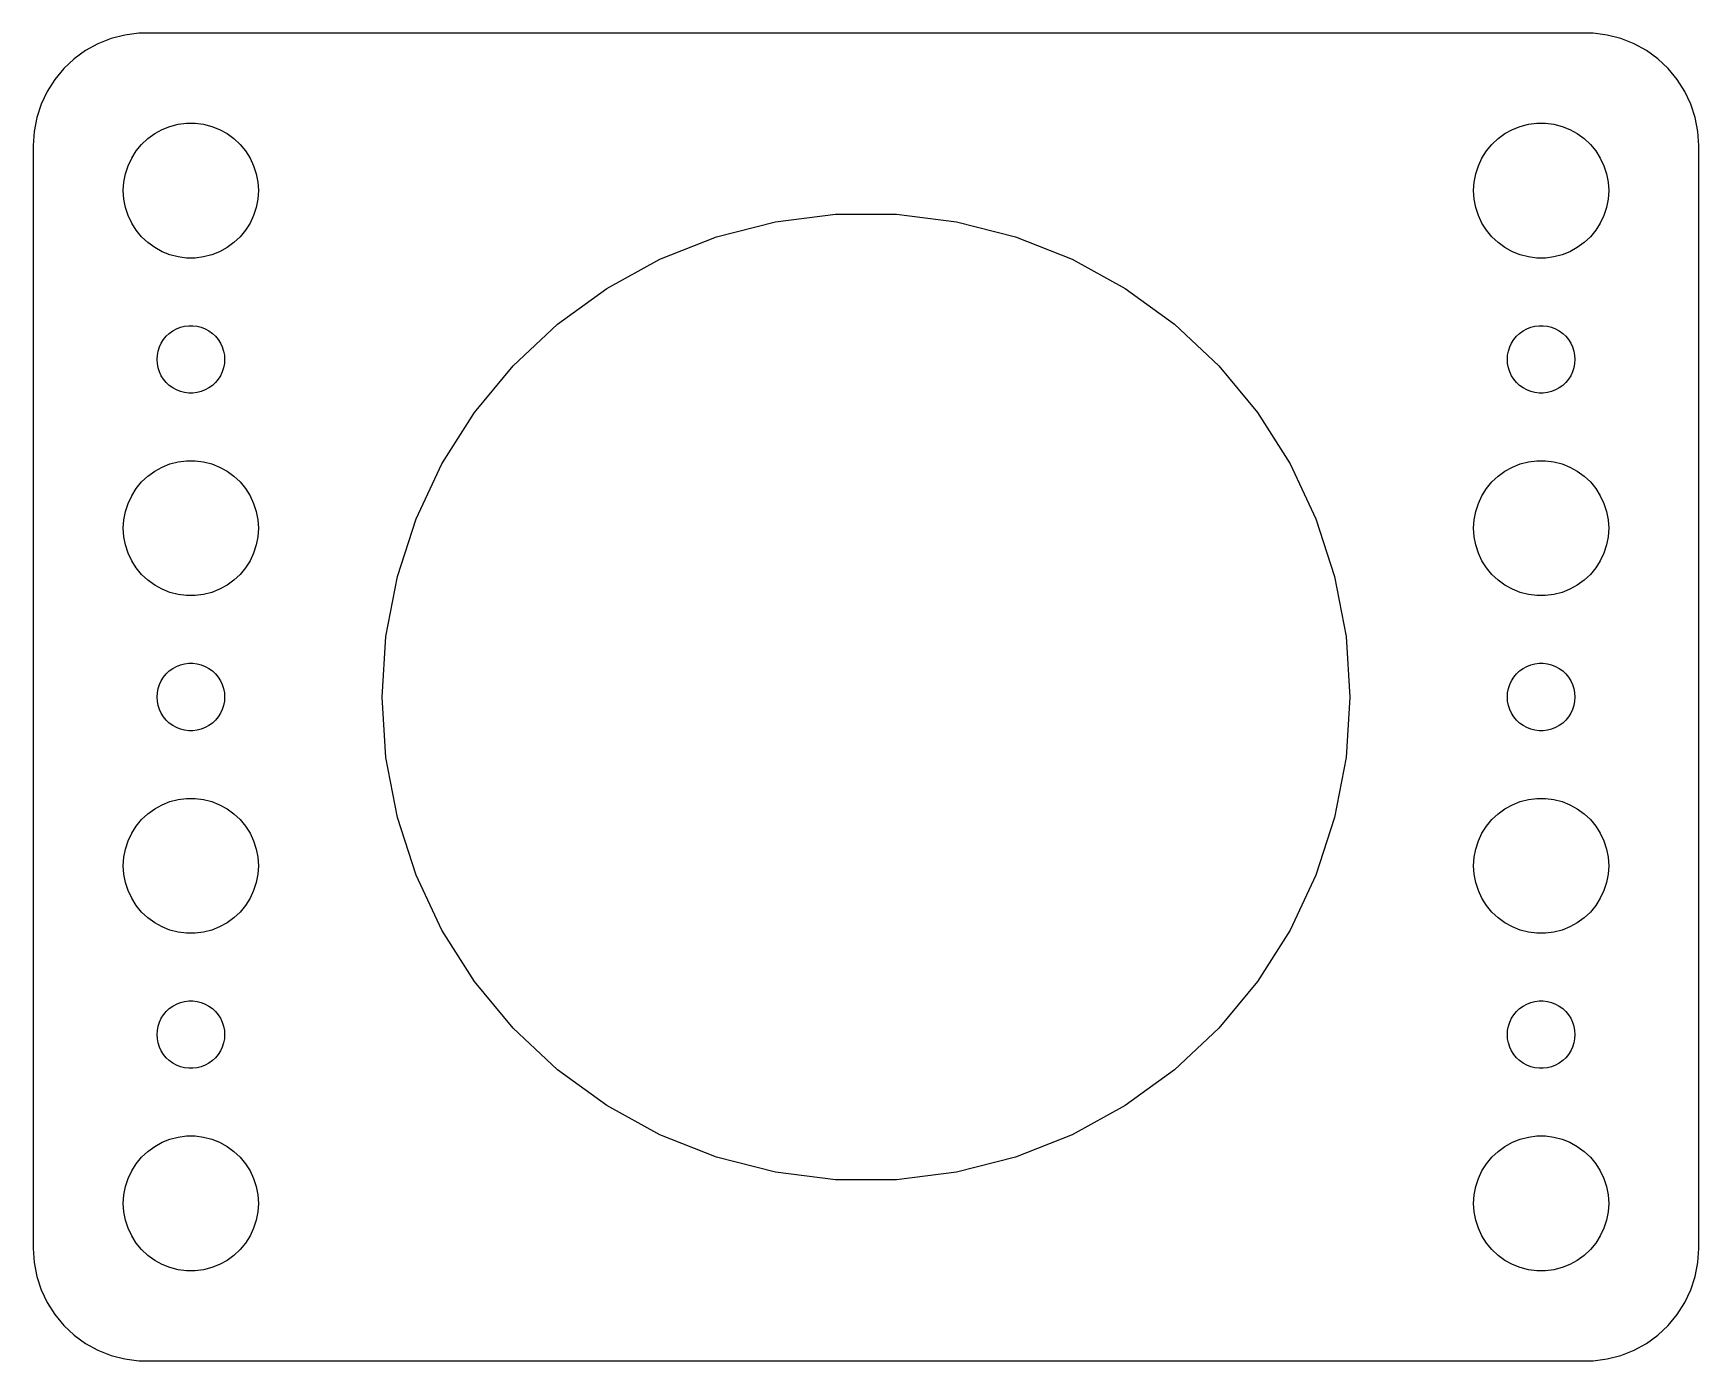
# Model space of a CAD drawing. Header units: metres. Extents: x -37 to 37, y -29.5 to 29.5.
import ezdxf

# ---------------------------------------------------------------- set-up
doc = ezdxf.new("R2010")
doc.units = ezdxf.units.M

msp = doc.modelspace()

# ---------------------------------------------------------------- linework, layer by layer
for p, q in [((-34.1289, 29.0241), (-34.6791, 28.7216)), ((-33.5451, 29.2553), (-34.1289, 29.0241)), ((-32.9369, 29.4114), (-33.5451, 29.2553)), ((-32.3139, 29.4901), (-32.9369, 29.4114)), ((32.3139, 29.4901), (-32.3139, 29.4901)), ((32.9369, 29.4114), (32.3139, 29.4901)), ((33.5451, 29.2553), (32.9369, 29.4114)), ((34.1289, 29.0241), (33.5451, 29.2553)), ((34.6791, 28.7216), (34.1289, 29.0241)), ((-35.1871, 28.3526), (-35.6448, 27.9227)), ((-34.6791, 28.7216), (-35.1871, 28.3526)), ((35.1871, 28.3526), (34.6791, 28.7216)), ((35.6448, 27.9227), (35.1871, 28.3526)), ((-36.0451, 27.4389), (-36.3815, 26.9088)), ((-35.6448, 27.9227), (-36.0451, 27.4389)), ((36.0451, 27.4389), (35.6448, 27.9227)), ((36.3815, 26.9088), (36.0451, 27.4389)), ((-36.3815, 26.9088), (-36.6489, 26.3406)), ((36.6489, 26.3406), (36.3815, 26.9088)), ((-36.6489, 26.3406), (-36.8429, 25.7434)), ((36.8429, 25.7434), (36.6489, 26.3406)), ((-36.8429, 25.7434), (-36.9606, 25.1267)), ((-31.6075, 25.033), (-31.2773, 25.2145)), ((-31.2773, 25.2145), (-30.927, 25.3532)), ((-30.927, 25.3532), (-30.5621, 25.4469)), ((-30.5621, 25.4469), (-30.1884, 25.4941)), ((-30.1884, 25.4941), (-29.8116, 25.4941)), ((-29.8116, 25.4941), (-29.4379, 25.4469)), ((-29.4379, 25.4469), (-29.0729, 25.3532)), ((-29.0729, 25.3532), (-28.7227, 25.2145)), ((-28.7227, 25.2145), (-28.3925, 25.033)), ((28.3925, 25.033), (28.7227, 25.2145)), ((28.7227, 25.2145), (29.0729, 25.3532)), ((29.0729, 25.3532), (29.4379, 25.4469)), ((29.4379, 25.4469), (29.8116, 25.4941)), ((29.8116, 25.4941), (30.1884, 25.4941)), ((30.1884, 25.4941), (30.5621, 25.4469)), ((30.5621, 25.4469), (30.927, 25.3532)), ((30.927, 25.3532), (31.2773, 25.2145)), ((31.2773, 25.2145), (31.6075, 25.033)), ((36.9606, 25.1267), (36.8429, 25.7434)), ((-36.9606, 25.1267), (-37, 24.5)), ((-37, 24.5), (-37, -24.5)), ((-32.427, 24.2634), (-32.1869, 24.5536)), ((-32.1869, 24.5536), (-31.9123, 24.8115)), ((-31.9123, 24.8115), (-31.6075, 25.033)), ((-28.3925, 25.033), (-28.0877, 24.8115)), ((-28.0877, 24.8115), (-27.8131, 24.5536)), ((-27.8131, 24.5536), (-27.5729, 24.2634)), ((27.5729, 24.2634), (27.8131, 24.5536)), ((27.8131, 24.5536), (28.0877, 24.8115)), ((28.0877, 24.8115), (28.3925, 25.033)), ((31.6075, 25.033), (31.9123, 24.8115)), ((31.9123, 24.8115), (32.1869, 24.5536)), ((32.1869, 24.5536), (32.427, 24.2634)), ((37, 24.5), (36.9606, 25.1267)), ((37, -24.5), (37, 24.5)), ((-32.7893, 23.6044), (-32.6289, 23.9453)), ((-32.6289, 23.9453), (-32.427, 24.2634)), ((-27.5729, 24.2634), (-27.3711, 23.9453)), ((-27.3711, 23.9453), (-27.2107, 23.6044)), ((27.2107, 23.6044), (27.3711, 23.9453)), ((27.3711, 23.9453), (27.5729, 24.2634)), ((32.427, 24.2634), (32.6289, 23.9453)), ((32.6289, 23.9453), (32.7893, 23.6044)), ((-32.9763, 22.876), (-32.9057, 23.2461)), ((-32.9057, 23.2461), (-32.7893, 23.6044)), ((-27.2107, 23.6044), (-27.0942, 23.2461)), ((-27.0942, 23.2461), (-27.0237, 22.876)), ((27.0237, 22.876), (27.0942, 23.2461)), ((27.0942, 23.2461), (27.2107, 23.6044)), ((32.7893, 23.6044), (32.9057, 23.2461)), ((32.9057, 23.2461), (32.9763, 22.876)), ((-33, 22.5), (-32.9763, 22.876)), ((-32.9763, 22.124), (-33, 22.5)), ((-27.0237, 22.876), (-27, 22.5)), ((-27, 22.5), (-27.0237, 22.124)), ((27, 22.5), (27.0237, 22.876)), ((27.0237, 22.124), (27, 22.5)), ((32.9763, 22.876), (33, 22.5)), ((33, 22.5), (32.9763, 22.124)), ((-32.9057, 21.7539), (-32.9763, 22.124)), ((-32.7893, 21.3956), (-32.9057, 21.7539)), ((-27.0942, 21.7539), (-27.2107, 21.3956)), ((-27.0237, 22.124), (-27.0942, 21.7539)), ((27.0942, 21.7539), (27.0237, 22.124)), ((27.2107, 21.3956), (27.0942, 21.7539)), ((32.9057, 21.7539), (32.7893, 21.3956)), ((32.9763, 22.124), (32.9057, 21.7539)), ((-32.6289, 21.0547), (-32.7893, 21.3956)), ((-32.427, 20.7366), (-32.6289, 21.0547)), ((-32.1869, 20.4464), (-32.427, 20.7366)), ((-27.5729, 20.7366), (-27.8131, 20.4464)), ((-27.3711, 21.0547), (-27.5729, 20.7366)), ((-27.2107, 21.3956), (-27.3711, 21.0547)), ((-6.64386, 20.4477), (-4.02869, 21.1192)), ((-4.02869, 21.1192), (-1.34999, 21.4576)), ((-1.34999, 21.4576), (1.34999, 21.4576)), ((1.34999, 21.4576), (4.02869, 21.1192)), ((4.02869, 21.1192), (6.64386, 20.4477)), ((27.3711, 21.0547), (27.2107, 21.3956)), ((27.5729, 20.7366), (27.3711, 21.0547)), ((27.8131, 20.4464), (27.5729, 20.7366)), ((32.427, 20.7366), (32.1869, 20.4464)), ((32.6289, 21.0547), (32.427, 20.7366)), ((32.7893, 21.3956), (32.6289, 21.0547)), ((-31.9123, 20.1884), (-32.1869, 20.4464)), ((-31.6075, 19.967), (-31.9123, 20.1884)), ((-28.0877, 20.1884), (-28.3925, 19.967)), ((-27.8131, 20.4464), (-28.0877, 20.1884)), ((-9.15425, 19.4538), (-6.64386, 20.4477)), ((6.64386, 20.4477), (9.15425, 19.4538)), ((28.0877, 20.1884), (27.8131, 20.4464)), ((28.3925, 19.967), (28.0877, 20.1884)), ((31.9123, 20.1884), (31.6075, 19.967)), ((32.1869, 20.4464), (31.9123, 20.1884)), ((-31.2773, 19.7855), (-31.6075, 19.967)), ((-30.927, 19.6468), (-31.2773, 19.7855)), ((-30.5621, 19.5531), (-30.927, 19.6468)), ((-30.1884, 19.5059), (-30.5621, 19.5531)), ((-29.8116, 19.5059), (-30.1884, 19.5059)), ((-29.4379, 19.5531), (-29.8116, 19.5059)), ((-29.0729, 19.6468), (-29.4379, 19.5531)), ((-28.7227, 19.7855), (-29.0729, 19.6468)), ((-28.3925, 19.967), (-28.7227, 19.7855)), ((-11.5203, 18.153), (-9.15425, 19.4538)), ((9.15425, 19.4538), (11.5203, 18.153)), ((28.7227, 19.7855), (28.3925, 19.967)), ((29.0729, 19.6468), (28.7227, 19.7855)), ((29.4379, 19.5531), (29.0729, 19.6468)), ((29.8116, 19.5059), (29.4379, 19.5531)), ((30.1884, 19.5059), (29.8116, 19.5059)), ((30.5621, 19.5531), (30.1884, 19.5059)), ((30.927, 19.6468), (30.5621, 19.5531)), ((31.2773, 19.7855), (30.927, 19.6468)), ((31.6075, 19.967), (31.2773, 19.7855)), ((-13.7046, 16.566), (-11.5203, 18.153)), ((11.5203, 18.153), (13.7046, 16.566)), ((-30.8037, 16.2665), (-30.6387, 16.3572)), ((-30.6387, 16.3572), (-30.4635, 16.4266)), ((-30.4635, 16.4266), (-30.2811, 16.4734)), ((-30.2811, 16.4734), (-30.0942, 16.497)), ((-30.0942, 16.497), (-29.9058, 16.497)), ((-29.9058, 16.497), (-29.7189, 16.4734)), ((-29.7189, 16.4734), (-29.5365, 16.4266)), ((-29.5365, 16.4266), (-29.3613, 16.3572)), ((-29.3613, 16.3572), (-29.1963, 16.2665)), ((-15.6728, 14.7178), (-13.7046, 16.566)), ((13.7046, 16.566), (15.6728, 14.7178)), ((29.1963, 16.2665), (29.3613, 16.3572)), ((29.3613, 16.3572), (29.5365, 16.4266)), ((29.5365, 16.4266), (29.7189, 16.4734)), ((29.7189, 16.4734), (29.9058, 16.497)), ((29.9058, 16.497), (30.0942, 16.497)), ((30.0942, 16.497), (30.2811, 16.4734)), ((30.2811, 16.4734), (30.4635, 16.4266)), ((30.4635, 16.4266), (30.6387, 16.3572)), ((30.6387, 16.3572), (30.8037, 16.2665)), ((-31.4529, 15.373), (-31.3947, 15.5522)), ((-31.3947, 15.5522), (-31.3145, 15.7226)), ((-31.3145, 15.7226), (-31.2135, 15.8817)), ((-31.2135, 15.8817), (-31.0934, 16.0268)), ((-31.0934, 16.0268), (-30.9561, 16.1558)), ((-30.9561, 16.1558), (-30.8037, 16.2665)), ((-29.1963, 16.2665), (-29.0439, 16.1558)), ((-29.0439, 16.1558), (-28.9065, 16.0268)), ((-28.9065, 16.0268), (-28.7865, 15.8817)), ((-28.7865, 15.8817), (-28.6855, 15.7226)), ((-28.6855, 15.7226), (-28.6053, 15.5522)), ((-28.6053, 15.5522), (-28.5471, 15.373)), ((28.5471, 15.373), (28.6053, 15.5522)), ((28.6053, 15.5522), (28.6855, 15.7226)), ((28.6855, 15.7226), (28.7865, 15.8817)), ((28.7865, 15.8817), (28.9065, 16.0268)), ((28.9065, 16.0268), (29.0439, 16.1558)), ((29.0439, 16.1558), (29.1963, 16.2665)), ((30.8037, 16.2665), (30.9561, 16.1558)), ((30.9561, 16.1558), (31.0934, 16.0268)), ((31.0934, 16.0268), (31.2135, 15.8817)), ((31.2135, 15.8817), (31.3145, 15.7226)), ((31.3145, 15.7226), (31.3947, 15.5522)), ((31.3947, 15.5522), (31.4529, 15.373)), ((-31.5, 15), (-31.4882, 15.188)), ((-31.4882, 14.812), (-31.5, 15)), ((-31.4882, 15.188), (-31.4529, 15.373)), ((-31.4529, 14.627), (-31.4882, 14.812)), ((-28.5471, 15.373), (-28.5118, 15.188)), ((-28.5118, 14.812), (-28.5471, 14.627)), ((-28.5118, 15.188), (-28.5, 15)), ((-28.5, 15), (-28.5118, 14.812)), ((28.5, 15), (28.5118, 15.188)), ((28.5118, 14.812), (28.5, 15)), ((28.5118, 15.188), (28.5471, 15.373)), ((28.5471, 14.627), (28.5118, 14.812)), ((31.4529, 15.373), (31.4882, 15.188)), ((31.4882, 14.812), (31.4529, 14.627)), ((31.4882, 15.188), (31.5, 15)), ((31.5, 15), (31.4882, 14.812)), ((-31.3947, 14.4478), (-31.4529, 14.627)), ((-31.3145, 14.2774), (-31.3947, 14.4478)), ((-31.2135, 14.1183), (-31.3145, 14.2774)), ((-31.0934, 13.9732), (-31.2135, 14.1183)), ((-28.7865, 14.1183), (-28.9065, 13.9732)), ((-28.6855, 14.2774), (-28.7865, 14.1183)), ((-28.6053, 14.4478), (-28.6855, 14.2774)), ((-28.5471, 14.627), (-28.6053, 14.4478)), ((-17.3939, 12.6374), (-15.6728, 14.7178)), ((15.6728, 14.7178), (17.3939, 12.6374)), ((28.6053, 14.4478), (28.5471, 14.627)), ((28.6855, 14.2774), (28.6053, 14.4478)), ((28.7865, 14.1183), (28.6855, 14.2774)), ((28.9065, 13.9732), (28.7865, 14.1183)), ((31.2135, 14.1183), (31.0934, 13.9732)), ((31.3145, 14.2774), (31.2135, 14.1183)), ((31.3947, 14.4478), (31.3145, 14.2774)), ((31.4529, 14.627), (31.3947, 14.4478)), ((-30.9561, 13.8442), (-31.0934, 13.9732)), ((-30.8037, 13.7335), (-30.9561, 13.8442)), ((-30.6387, 13.6427), (-30.8037, 13.7335)), ((-30.4635, 13.5734), (-30.6387, 13.6427)), ((-30.2811, 13.5266), (-30.4635, 13.5734)), ((-30.0942, 13.5029), (-30.2811, 13.5266)), ((-29.9058, 13.5029), (-30.0942, 13.5029)), ((-29.7189, 13.5266), (-29.9058, 13.5029)), ((-29.5365, 13.5734), (-29.7189, 13.5266)), ((-29.3613, 13.6427), (-29.5365, 13.5734)), ((-29.1963, 13.7335), (-29.3613, 13.6427)), ((-29.0439, 13.8442), (-29.1963, 13.7335)), ((-28.9065, 13.9732), (-29.0439, 13.8442)), ((29.0439, 13.8442), (28.9065, 13.9732)), ((29.1963, 13.7335), (29.0439, 13.8442)), ((29.3613, 13.6427), (29.1963, 13.7335)), ((29.5365, 13.5734), (29.3613, 13.6427)), ((29.7189, 13.5266), (29.5365, 13.5734)), ((29.9058, 13.5029), (29.7189, 13.5266)), ((30.0942, 13.5029), (29.9058, 13.5029)), ((30.2811, 13.5266), (30.0942, 13.5029)), ((30.4635, 13.5734), (30.2811, 13.5266)), ((30.6387, 13.6427), (30.4635, 13.5734)), ((30.8037, 13.7335), (30.6387, 13.6427)), ((30.9561, 13.8442), (30.8037, 13.7335)), ((31.0934, 13.9732), (30.9561, 13.8442)), ((-18.8406, 10.3577), (-17.3939, 12.6374)), ((17.3939, 12.6374), (18.8406, 10.3577)), ((-30.927, 10.3532), (-30.5621, 10.4469)), ((-30.5621, 10.4469), (-30.1884, 10.4941)), ((-30.1884, 10.4941), (-29.8116, 10.4941)), ((-29.8116, 10.4941), (-29.4379, 10.4469)), ((-29.4379, 10.4469), (-29.0729, 10.3532)), ((29.0729, 10.3532), (29.4379, 10.4469)), ((29.4379, 10.4469), (29.8116, 10.4941)), ((29.8116, 10.4941), (30.1884, 10.4941)), ((30.1884, 10.4941), (30.5621, 10.4469)), ((30.5621, 10.4469), (30.927, 10.3532)), ((-32.1869, 9.55363), (-31.9123, 9.81154)), ((-31.9123, 9.81154), (-31.6075, 10.033)), ((-31.6075, 10.033), (-31.2773, 10.2145)), ((-31.2773, 10.2145), (-30.927, 10.3532)), ((-29.0729, 10.3532), (-28.7227, 10.2145)), ((-28.7227, 10.2145), (-28.3925, 10.033)), ((-28.3925, 10.033), (-28.0877, 9.81154)), ((-28.0877, 9.81154), (-27.8131, 9.55363)), ((-19.9902, 7.91467), (-18.8406, 10.3577)), ((18.8406, 10.3577), (19.9902, 7.91467)), ((27.8131, 9.55363), (28.0877, 9.81154)), ((28.0877, 9.81154), (28.3925, 10.033)), ((28.3925, 10.033), (28.7227, 10.2145)), ((28.7227, 10.2145), (29.0729, 10.3532)), ((30.927, 10.3532), (31.2773, 10.2145)), ((31.2773, 10.2145), (31.6075, 10.033)), ((31.6075, 10.033), (31.9123, 9.81154)), ((31.9123, 9.81154), (32.1869, 9.55363)), ((-32.7893, 8.60437), (-32.6289, 8.94525)), ((-32.6289, 8.94525), (-32.427, 9.26335)), ((-32.427, 9.26335), (-32.1869, 9.55363)), ((-27.8131, 9.55363), (-27.5729, 9.26335)), ((-27.5729, 9.26335), (-27.3711, 8.94525)), ((-27.3711, 8.94525), (-27.2107, 8.60437)), ((27.2107, 8.60437), (27.3711, 8.94525)), ((27.3711, 8.94525), (27.5729, 9.26335)), ((27.5729, 9.26335), (27.8131, 9.55363)), ((32.1869, 9.55363), (32.427, 9.26335)), ((32.427, 9.26335), (32.6289, 8.94525)), ((32.6289, 8.94525), (32.7893, 8.60437)), ((-32.9763, 7.87599), (-32.9057, 8.24606)), ((-32.9057, 8.24606), (-32.7893, 8.60437)), ((-27.2107, 8.60437), (-27.0942, 8.24606)), ((-27.0942, 8.24606), (-27.0237, 7.87599)), ((27.0237, 7.87599), (27.0942, 8.24606)), ((27.0942, 8.24606), (27.2107, 8.60437)), ((32.7893, 8.60437), (32.9057, 8.24606)), ((32.9057, 8.24606), (32.9763, 7.87599)), ((-33, 7.5), (-32.9763, 7.87599)), ((-32.9763, 7.12399), (-33, 7.5)), ((-27.0237, 7.87599), (-27, 7.5)), ((-27, 7.5), (-27.0237, 7.12399)), ((-20.8245, 5.34683), (-19.9902, 7.91467)), ((19.9902, 7.91467), (20.8245, 5.34683)), ((27, 7.5), (27.0237, 7.87599)), ((27.0237, 7.12399), (27, 7.5)), ((32.9763, 7.87599), (33, 7.5)), ((33, 7.5), (32.9763, 7.12399)), ((-32.9057, 6.75392), (-32.9763, 7.12399)), ((-32.7893, 6.39561), (-32.9057, 6.75392)), ((-27.0942, 6.75392), (-27.2107, 6.39561)), ((-27.0237, 7.12399), (-27.0942, 6.75392)), ((27.0942, 6.75392), (27.0237, 7.12399)), ((27.2107, 6.39561), (27.0942, 6.75392)), ((32.9057, 6.75392), (32.7893, 6.39561)), ((32.9763, 7.12399), (32.9057, 6.75392)), ((-32.6289, 6.05473), (-32.7893, 6.39561)), ((-32.427, 5.73663), (-32.6289, 6.05473)), ((-27.3711, 6.05473), (-27.5729, 5.73663)), ((-27.2107, 6.39561), (-27.3711, 6.05473)), ((27.3711, 6.05473), (27.2107, 6.39561)), ((27.5729, 5.73663), (27.3711, 6.05473)), ((32.6289, 6.05473), (32.427, 5.73663)), ((32.7893, 6.39561), (32.6289, 6.05473)), ((-32.1869, 5.44635), (-32.427, 5.73663)), ((-31.9123, 5.18845), (-32.1869, 5.44635)), ((-31.6075, 4.96701), (-31.9123, 5.18845)), ((-28.0877, 5.18845), (-28.3925, 4.96701)), ((-27.8131, 5.44635), (-28.0877, 5.18845)), ((-27.5729, 5.73663), (-27.8131, 5.44635)), ((-21.3305, 2.69466), (-20.8245, 5.34683)), ((20.8245, 5.34683), (21.3305, 2.69466)), ((27.8131, 5.44635), (27.5729, 5.73663)), ((28.0877, 5.18845), (27.8131, 5.44635)), ((28.3925, 4.96701), (28.0877, 5.18845)), ((31.9123, 5.18845), (31.6075, 4.96701)), ((32.1869, 5.44635), (31.9123, 5.18845)), ((32.427, 5.73663), (32.1869, 5.44635)), ((-31.2773, 4.78551), (-31.6075, 4.96701)), ((-30.927, 4.64682), (-31.2773, 4.78551)), ((-30.5621, 4.55313), (-30.927, 4.64682)), ((-30.1884, 4.50591), (-30.5621, 4.55313)), ((-29.8116, 4.50591), (-30.1884, 4.50591)), ((-29.4379, 4.55313), (-29.8116, 4.50591)), ((-29.0729, 4.64682), (-29.4379, 4.55313)), ((-28.7227, 4.78551), (-29.0729, 4.64682)), ((-28.3925, 4.96701), (-28.7227, 4.78551)), ((28.7227, 4.78551), (28.3925, 4.96701)), ((29.0729, 4.64682), (28.7227, 4.78551)), ((29.4379, 4.55313), (29.0729, 4.64682)), ((29.8116, 4.50591), (29.4379, 4.55313)), ((30.1884, 4.50591), (29.8116, 4.50591)), ((30.5621, 4.55313), (30.1884, 4.50591)), ((30.927, 4.64682), (30.5621, 4.55313)), ((31.2773, 4.78551), (30.927, 4.64682)), ((31.6075, 4.96701), (31.2773, 4.78551)), ((-21.5, 0), (-21.3305, 2.69466)), ((21.3305, 2.69466), (21.5, 0)), ((-30.2811, 1.47342), (-30.0942, 1.49704)), ((-30.0942, 1.49704), (-29.9058, 1.49704)), ((-29.9058, 1.49704), (-29.7189, 1.47342)), ((29.7189, 1.47342), (29.9058, 1.49704)), ((29.9058, 1.49704), (30.0942, 1.49704)), ((30.0942, 1.49704), (30.2811, 1.47342)), ((-31.3145, 0.722626), (-31.2135, 0.881668)), ((-31.2135, 0.881668), (-31.0934, 1.02681)), ((-31.0934, 1.02681), (-30.9561, 1.15576)), ((-30.9561, 1.15576), (-30.8037, 1.26648)), ((-30.8037, 1.26648), (-30.6387, 1.35724)), ((-30.6387, 1.35724), (-30.4635, 1.42657)), ((-30.4635, 1.42657), (-30.2811, 1.47342)), ((-29.7189, 1.47342), (-29.5365, 1.42657)), ((-29.5365, 1.42657), (-29.3613, 1.35724)), ((-29.3613, 1.35724), (-29.1963, 1.26648)), ((-29.1963, 1.26648), (-29.0439, 1.15576)), ((-29.0439, 1.15576), (-28.9065, 1.02681)), ((-28.9065, 1.02681), (-28.7865, 0.881668)), ((-28.7865, 0.881668), (-28.6855, 0.722626)), ((28.6855, 0.722626), (28.7865, 0.881668)), ((28.7865, 0.881668), (28.9065, 1.02681)), ((28.9065, 1.02681), (29.0439, 1.15576)), ((29.0439, 1.15576), (29.1963, 1.26648)), ((29.1963, 1.26648), (29.3613, 1.35724)), ((29.3613, 1.35724), (29.5365, 1.42657)), ((29.5365, 1.42657), (29.7189, 1.47342)), ((30.2811, 1.47342), (30.4635, 1.42657)), ((30.4635, 1.42657), (30.6387, 1.35724)), ((30.6387, 1.35724), (30.8037, 1.26648)), ((30.8037, 1.26648), (30.9561, 1.15576)), ((30.9561, 1.15576), (31.0934, 1.02681)), ((31.0934, 1.02681), (31.2135, 0.881668)), ((31.2135, 0.881668), (31.3145, 0.722626)), ((-31.5, 0), (-31.4882, 0.187988)), ((-31.4882, -0.187988), (-31.5, 0)), ((-31.4882, 0.187988), (-31.4529, 0.373032)), ((-31.4529, 0.373032), (-31.3947, 0.552185)), ((-31.3947, 0.552185), (-31.3145, 0.722626)), ((-28.6855, 0.722626), (-28.6053, 0.552185)), ((-28.6053, 0.552185), (-28.5471, 0.373032)), ((-28.5471, 0.373032), (-28.5118, 0.187988)), ((-28.5118, 0.187988), (-28.5, 0)), ((-28.5, 0), (-28.5118, -0.187988)), ((-21.3305, -2.69466), (-21.5, 0)), ((21.5, 0), (21.3305, -2.69466)), ((28.5, 0), (28.5118, 0.187988)), ((28.5118, -0.187988), (28.5, 0)), ((28.5118, 0.187988), (28.5471, 0.373032)), ((28.5471, 0.373032), (28.6053, 0.552185)), ((28.6053, 0.552185), (28.6855, 0.722626)), ((31.3145, 0.722626), (31.3947, 0.552185)), ((31.3947, 0.552185), (31.4529, 0.373032)), ((31.4529, 0.373032), (31.4882, 0.187988)), ((31.4882, 0.187988), (31.5, 0)), ((31.5, 0), (31.4882, -0.187988)), ((-31.4529, -0.373032), (-31.4882, -0.187988)), ((-31.3947, -0.552185), (-31.4529, -0.373032)), ((-31.3145, -0.722626), (-31.3947, -0.552185)), ((-31.2135, -0.881668), (-31.3145, -0.722626)), ((-28.6855, -0.722626), (-28.7865, -0.881668)), ((-28.6053, -0.552185), (-28.6855, -0.722626)), ((-28.5471, -0.373032), (-28.6053, -0.552185)), ((-28.5118, -0.187988), (-28.5471, -0.373032)), ((28.5471, -0.373032), (28.5118, -0.187988)), ((28.6053, -0.552185), (28.5471, -0.373032)), ((28.6855, -0.722626), (28.6053, -0.552185)), ((28.7865, -0.881668), (28.6855, -0.722626)), ((31.3145, -0.722626), (31.2135, -0.881668)), ((31.3947, -0.552185), (31.3145, -0.722626)), ((31.4529, -0.373032), (31.3947, -0.552185)), ((31.4882, -0.187988), (31.4529, -0.373032)), ((-31.0934, -1.02681), (-31.2135, -0.881668)), ((-30.9561, -1.15576), (-31.0934, -1.02681)), ((-30.8037, -1.26648), (-30.9561, -1.15576)), ((-30.6387, -1.35724), (-30.8037, -1.26648)), ((-30.4635, -1.42657), (-30.6387, -1.35724)), ((-30.2811, -1.47342), (-30.4635, -1.42657)), ((-30.0942, -1.49704), (-30.2811, -1.47342)), ((-29.7189, -1.47342), (-29.9058, -1.49704)), ((-29.5365, -1.42657), (-29.7189, -1.47342)), ((-29.3613, -1.35724), (-29.5365, -1.42657)), ((-29.1963, -1.26648), (-29.3613, -1.35724)), ((-29.0439, -1.15576), (-29.1963, -1.26648)), ((-28.9065, -1.02681), (-29.0439, -1.15576)), ((-28.7865, -0.881668), (-28.9065, -1.02681)), ((28.9065, -1.02681), (28.7865, -0.881668)), ((29.0439, -1.15576), (28.9065, -1.02681)), ((29.1963, -1.26648), (29.0439, -1.15576)), ((29.3613, -1.35724), (29.1963, -1.26648)), ((29.5365, -1.42657), (29.3613, -1.35724)), ((29.7189, -1.47342), (29.5365, -1.42657)), ((29.9058, -1.49704), (29.7189, -1.47342)), ((30.2811, -1.47342), (30.0942, -1.49704)), ((30.4635, -1.42657), (30.2811, -1.47342)), ((30.6387, -1.35724), (30.4635, -1.42657)), ((30.8037, -1.26648), (30.6387, -1.35724)), ((30.9561, -1.15576), (30.8037, -1.26648)), ((31.0934, -1.02681), (30.9561, -1.15576)), ((31.2135, -0.881668), (31.0934, -1.02681)), ((-29.9058, -1.49704), (-30.0942, -1.49704)), ((30.0942, -1.49704), (29.9058, -1.49704)), ((-20.8245, -5.34683), (-21.3305, -2.69466)), ((21.3305, -2.69466), (20.8245, -5.34683)), ((-31.9123, -5.18845), (-31.6075, -4.96701)), ((-31.6075, -4.96701), (-31.2773, -4.78551)), ((-31.2773, -4.78551), (-30.927, -4.64682)), ((-30.927, -4.64682), (-30.5621, -4.55313)), ((-30.5621, -4.55313), (-30.1884, -4.50591)), ((-30.1884, -4.50591), (-29.8116, -4.50591)), ((-29.8116, -4.50591), (-29.4379, -4.55313)), ((-29.4379, -4.55313), (-29.0729, -4.64682)), ((-29.0729, -4.64682), (-28.7227, -4.78551)), ((-28.7227, -4.78551), (-28.3925, -4.96701)), ((-28.3925, -4.96701), (-28.0877, -5.18845)), ((28.0877, -5.18845), (28.3925, -4.96701)), ((28.3925, -4.96701), (28.7227, -4.78551)), ((28.7227, -4.78551), (29.0729, -4.64682)), ((29.0729, -4.64682), (29.4379, -4.55313)), ((29.4379, -4.55313), (29.8116, -4.50591)), ((29.8116, -4.50591), (30.1884, -4.50591)), ((30.1884, -4.50591), (30.5621, -4.55313)), ((30.5621, -4.55313), (30.927, -4.64682)), ((30.927, -4.64682), (31.2773, -4.78551)), ((31.2773, -4.78551), (31.6075, -4.96701)), ((31.6075, -4.96701), (31.9123, -5.18845)), ((-32.6289, -6.05473), (-32.427, -5.73663)), ((-32.427, -5.73663), (-32.1869, -5.44635)), ((-32.1869, -5.44635), (-31.9123, -5.18845)), ((-28.0877, -5.18845), (-27.8131, -5.44635)), ((-27.8131, -5.44635), (-27.5729, -5.73663)), ((-27.5729, -5.73663), (-27.3711, -6.05473)), ((-19.9902, -7.91467), (-20.8245, -5.34683)), ((20.8245, -5.34683), (19.9902, -7.91467)), ((27.3711, -6.05473), (27.5729, -5.73663)), ((27.5729, -5.73663), (27.8131, -5.44635)), ((27.8131, -5.44635), (28.0877, -5.18845)), ((31.9123, -5.18845), (32.1869, -5.44635)), ((32.1869, -5.44635), (32.427, -5.73663)), ((32.427, -5.73663), (32.6289, -6.05473)), ((-32.9057, -6.75392), (-32.7893, -6.39561)), ((-32.7893, -6.39561), (-32.6289, -6.05473)), ((-27.3711, -6.05473), (-27.2107, -6.39561)), ((-27.2107, -6.39561), (-27.0942, -6.75392)), ((27.0942, -6.75392), (27.2107, -6.39561)), ((27.2107, -6.39561), (27.3711, -6.05473)), ((32.6289, -6.05473), (32.7893, -6.39561)), ((32.7893, -6.39561), (32.9057, -6.75392)), ((-33, -7.5), (-32.9763, -7.12399)), ((-32.9763, -7.12399), (-32.9057, -6.75392)), ((-27.0942, -6.75392), (-27.0237, -7.12399)), ((-27.0237, -7.12399), (-27, -7.5)), ((27, -7.5), (27.0237, -7.12399)), ((27.0237, -7.12399), (27.0942, -6.75392)), ((32.9057, -6.75392), (32.9763, -7.12399)), ((32.9763, -7.12399), (33, -7.5)), ((-32.9763, -7.87599), (-33, -7.5)), ((-32.9057, -8.24606), (-32.9763, -7.87599)), ((-27.0237, -7.87599), (-27.0942, -8.24606)), ((-27, -7.5), (-27.0237, -7.87599)), ((-18.8406, -10.3577), (-19.9902, -7.91467)), ((19.9902, -7.91467), (18.8406, -10.3577)), ((27.0237, -7.87599), (27, -7.5)), ((27.0942, -8.24606), (27.0237, -7.87599)), ((32.9763, -7.87599), (32.9057, -8.24606)), ((33, -7.5), (32.9763, -7.87599)), ((-32.7893, -8.60437), (-32.9057, -8.24606)), ((-32.6289, -8.94525), (-32.7893, -8.60437)), ((-27.2107, -8.60437), (-27.3711, -8.94525)), ((-27.0942, -8.24606), (-27.2107, -8.60437)), ((27.2107, -8.60437), (27.0942, -8.24606)), ((27.3711, -8.94525), (27.2107, -8.60437)), ((32.7893, -8.60437), (32.6289, -8.94525)), ((32.9057, -8.24606), (32.7893, -8.60437)), ((-32.427, -9.26335), (-32.6289, -8.94525)), ((-32.1869, -9.55363), (-32.427, -9.26335)), ((-31.9123, -9.81154), (-32.1869, -9.55363)), ((-27.8131, -9.55363), (-28.0877, -9.81154)), ((-27.5729, -9.26335), (-27.8131, -9.55363)), ((-27.3711, -8.94525), (-27.5729, -9.26335)), ((27.5729, -9.26335), (27.3711, -8.94525)), ((27.8131, -9.55363), (27.5729, -9.26335)), ((28.0877, -9.81154), (27.8131, -9.55363)), ((32.1869, -9.55363), (31.9123, -9.81154)), ((32.427, -9.26335), (32.1869, -9.55363)), ((32.6289, -8.94525), (32.427, -9.26335)), ((-31.6075, -10.033), (-31.9123, -9.81154)), ((-31.2773, -10.2145), (-31.6075, -10.033)), ((-30.927, -10.3532), (-31.2773, -10.2145)), ((-30.5621, -10.4469), (-30.927, -10.3532)), ((-29.0729, -10.3532), (-29.4379, -10.4469)), ((-28.7227, -10.2145), (-29.0729, -10.3532)), ((-28.3925, -10.033), (-28.7227, -10.2145)), ((-28.0877, -9.81154), (-28.3925, -10.033)), ((-17.3939, -12.6374), (-18.8406, -10.3577)), ((18.8406, -10.3577), (17.3939, -12.6374)), ((28.3925, -10.033), (28.0877, -9.81154)), ((28.7227, -10.2145), (28.3925, -10.033)), ((29.0729, -10.3532), (28.7227, -10.2145)), ((29.4379, -10.4469), (29.0729, -10.3532)), ((30.927, -10.3532), (30.5621, -10.4469)), ((31.2773, -10.2145), (30.927, -10.3532)), ((31.6075, -10.033), (31.2773, -10.2145)), ((31.9123, -9.81154), (31.6075, -10.033)), ((-30.1884, -10.4941), (-30.5621, -10.4469)), ((-29.8116, -10.4941), (-30.1884, -10.4941)), ((-29.4379, -10.4469), (-29.8116, -10.4941)), ((29.8116, -10.4941), (29.4379, -10.4469)), ((30.1884, -10.4941), (29.8116, -10.4941)), ((30.5621, -10.4469), (30.1884, -10.4941)), ((-15.6728, -14.7178), (-17.3939, -12.6374)), ((17.3939, -12.6374), (15.6728, -14.7178)), ((-31.2135, -14.1183), (-31.0934, -13.9732)), ((-31.0934, -13.9732), (-30.9561, -13.8442)), ((-30.9561, -13.8442), (-30.8037, -13.7335)), ((-30.8037, -13.7335), (-30.6387, -13.6427)), ((-30.6387, -13.6427), (-30.4635, -13.5734)), ((-30.4635, -13.5734), (-30.2811, -13.5266)), ((-30.2811, -13.5266), (-30.0942, -13.5029)), ((-30.0942, -13.5029), (-29.9058, -13.5029)), ((-29.9058, -13.5029), (-29.7189, -13.5266)), ((-29.7189, -13.5266), (-29.5365, -13.5734)), ((-29.5365, -13.5734), (-29.3613, -13.6427)), ((-29.3613, -13.6427), (-29.1963, -13.7335)), ((-29.1963, -13.7335), (-29.0439, -13.8442)), ((-29.0439, -13.8442), (-28.9065, -13.9732)), ((-28.9065, -13.9732), (-28.7865, -14.1183)), ((28.7865, -14.1183), (28.9065, -13.9732)), ((28.9065, -13.9732), (29.0439, -13.8442)), ((29.0439, -13.8442), (29.1963, -13.7335)), ((29.1963, -13.7335), (29.3613, -13.6427)), ((29.3613, -13.6427), (29.5365, -13.5734)), ((29.5365, -13.5734), (29.7189, -13.5266)), ((29.7189, -13.5266), (29.9058, -13.5029)), ((29.9058, -13.5029), (30.0942, -13.5029)), ((30.0942, -13.5029), (30.2811, -13.5266)), ((30.2811, -13.5266), (30.4635, -13.5734)), ((30.4635, -13.5734), (30.6387, -13.6427)), ((30.6387, -13.6427), (30.8037, -13.7335)), ((30.8037, -13.7335), (30.9561, -13.8442)), ((30.9561, -13.8442), (31.0934, -13.9732)), ((31.0934, -13.9732), (31.2135, -14.1183)), ((-31.4882, -14.812), (-31.4529, -14.627)), ((-31.4529, -14.627), (-31.3947, -14.4478)), ((-31.3947, -14.4478), (-31.3145, -14.2774)), ((-31.3145, -14.2774), (-31.2135, -14.1183)), ((-28.7865, -14.1183), (-28.6855, -14.2774)), ((-28.6855, -14.2774), (-28.6053, -14.4478)), ((-28.6053, -14.4478), (-28.5471, -14.627)), ((-28.5471, -14.627), (-28.5118, -14.812)), ((-13.7046, -16.566), (-15.6728, -14.7178)), ((15.6728, -14.7178), (13.7046, -16.566)), ((28.5118, -14.812), (28.5471, -14.627)), ((28.5471, -14.627), (28.6053, -14.4478)), ((28.6053, -14.4478), (28.6855, -14.2774)), ((28.6855, -14.2774), (28.7865, -14.1183)), ((31.2135, -14.1183), (31.3145, -14.2774)), ((31.3145, -14.2774), (31.3947, -14.4478)), ((31.3947, -14.4478), (31.4529, -14.627)), ((31.4529, -14.627), (31.4882, -14.812)), ((-31.5, -15), (-31.4882, -14.812)), ((-31.4882, -15.188), (-31.5, -15)), ((-31.4529, -15.373), (-31.4882, -15.188)), ((-31.3947, -15.5522), (-31.4529, -15.373)), ((-28.5471, -15.373), (-28.6053, -15.5522)), ((-28.5118, -15.188), (-28.5471, -15.373)), ((-28.5118, -14.812), (-28.5, -15)), ((-28.5, -15), (-28.5118, -15.188)), ((28.5, -15), (28.5118, -14.812)), ((28.5118, -15.188), (28.5, -15)), ((28.5471, -15.373), (28.5118, -15.188)), ((28.6053, -15.5522), (28.5471, -15.373)), ((31.4529, -15.373), (31.3947, -15.5522)), ((31.4882, -15.188), (31.4529, -15.373)), ((31.4882, -14.812), (31.5, -15)), ((31.5, -15), (31.4882, -15.188)), ((-31.3145, -15.7226), (-31.3947, -15.5522)), ((-31.2135, -15.8817), (-31.3145, -15.7226)), ((-31.0934, -16.0268), (-31.2135, -15.8817)), ((-30.9561, -16.1558), (-31.0934, -16.0268)), ((-30.8037, -16.2665), (-30.9561, -16.1558)), ((-30.6387, -16.3572), (-30.8037, -16.2665)), ((-29.1963, -16.2665), (-29.3613, -16.3572)), ((-29.0439, -16.1558), (-29.1963, -16.2665)), ((-28.9065, -16.0268), (-29.0439, -16.1558)), ((-28.7865, -15.8817), (-28.9065, -16.0268)), ((-28.6855, -15.7226), (-28.7865, -15.8817)), ((-28.6053, -15.5522), (-28.6855, -15.7226)), ((28.6855, -15.7226), (28.6053, -15.5522)), ((28.7865, -15.8817), (28.6855, -15.7226)), ((28.9065, -16.0268), (28.7865, -15.8817)), ((29.0439, -16.1558), (28.9065, -16.0268)), ((29.1963, -16.2665), (29.0439, -16.1558)), ((29.3613, -16.3572), (29.1963, -16.2665)), ((30.8037, -16.2665), (30.6387, -16.3572)), ((30.9561, -16.1558), (30.8037, -16.2665)), ((31.0934, -16.0268), (30.9561, -16.1558)), ((31.2135, -15.8817), (31.0934, -16.0268)), ((31.3145, -15.7226), (31.2135, -15.8817)), ((31.3947, -15.5522), (31.3145, -15.7226)), ((-30.4635, -16.4266), (-30.6387, -16.3572)), ((-30.2811, -16.4734), (-30.4635, -16.4266)), ((-30.0942, -16.497), (-30.2811, -16.4734)), ((-29.9058, -16.497), (-30.0942, -16.497)), ((-29.7189, -16.4734), (-29.9058, -16.497)), ((-29.5365, -16.4266), (-29.7189, -16.4734)), ((-29.3613, -16.3572), (-29.5365, -16.4266)), ((-11.5203, -18.153), (-13.7046, -16.566)), ((13.7046, -16.566), (11.5203, -18.153)), ((29.5365, -16.4266), (29.3613, -16.3572)), ((29.7189, -16.4734), (29.5365, -16.4266)), ((29.9058, -16.497), (29.7189, -16.4734)), ((30.0942, -16.497), (29.9058, -16.497)), ((30.2811, -16.4734), (30.0942, -16.497)), ((30.4635, -16.4266), (30.2811, -16.4734)), ((30.6387, -16.3572), (30.4635, -16.4266)), ((-9.15425, -19.4538), (-11.5203, -18.153)), ((11.5203, -18.153), (9.15425, -19.4538)), ((-31.9123, -20.1884), (-31.6075, -19.967)), ((-31.6075, -19.967), (-31.2773, -19.7855)), ((-31.2773, -19.7855), (-30.927, -19.6468)), ((-30.927, -19.6468), (-30.5621, -19.5531)), ((-30.5621, -19.5531), (-30.1884, -19.5059)), ((-30.1884, -19.5059), (-29.8116, -19.5059)), ((-29.8116, -19.5059), (-29.4379, -19.5531)), ((-29.4379, -19.5531), (-29.0729, -19.6468)), ((-29.0729, -19.6468), (-28.7227, -19.7855)), ((-28.7227, -19.7855), (-28.3925, -19.967)), ((-28.3925, -19.967), (-28.0877, -20.1884)), ((-6.64386, -20.4477), (-9.15425, -19.4538)), ((9.15425, -19.4538), (6.64386, -20.4477)), ((28.0877, -20.1884), (28.3925, -19.967)), ((28.3925, -19.967), (28.7227, -19.7855)), ((28.7227, -19.7855), (29.0729, -19.6468)), ((29.0729, -19.6468), (29.4379, -19.5531)), ((29.4379, -19.5531), (29.8116, -19.5059)), ((29.8116, -19.5059), (30.1884, -19.5059)), ((30.1884, -19.5059), (30.5621, -19.5531)), ((30.5621, -19.5531), (30.927, -19.6468)), ((30.927, -19.6468), (31.2773, -19.7855)), ((31.2773, -19.7855), (31.6075, -19.967)), ((31.6075, -19.967), (31.9123, -20.1884)), ((-32.427, -20.7366), (-32.1869, -20.4464)), ((-32.1869, -20.4464), (-31.9123, -20.1884)), ((-28.0877, -20.1884), (-27.8131, -20.4464)), ((-27.8131, -20.4464), (-27.5729, -20.7366)), ((-4.02869, -21.1192), (-6.64386, -20.4477)), ((6.64386, -20.4477), (4.02869, -21.1192)), ((27.5729, -20.7366), (27.8131, -20.4464)), ((27.8131, -20.4464), (28.0877, -20.1884)), ((31.9123, -20.1884), (32.1869, -20.4464)), ((32.1869, -20.4464), (32.427, -20.7366)), ((-32.9057, -21.7539), (-32.7893, -21.3956)), ((-32.7893, -21.3956), (-32.6289, -21.0547)), ((-32.6289, -21.0547), (-32.427, -20.7366)), ((-27.5729, -20.7366), (-27.3711, -21.0547)), ((-27.3711, -21.0547), (-27.2107, -21.3956)), ((-27.2107, -21.3956), (-27.0942, -21.7539)), ((-1.34999, -21.4576), (-4.02869, -21.1192)), ((1.34999, -21.4576), (-1.34999, -21.4576)), ((4.02869, -21.1192), (1.34999, -21.4576)), ((27.0942, -21.7539), (27.2107, -21.3956)), ((27.2107, -21.3956), (27.3711, -21.0547)), ((27.3711, -21.0547), (27.5729, -20.7366)), ((32.427, -20.7366), (32.6289, -21.0547)), ((32.6289, -21.0547), (32.7893, -21.3956)), ((32.7893, -21.3956), (32.9057, -21.7539)), ((-33, -22.5), (-32.9763, -22.124)), ((-32.9763, -22.124), (-32.9057, -21.7539)), ((-27.0942, -21.7539), (-27.0237, -22.124)), ((-27.0237, -22.124), (-27, -22.5)), ((27, -22.5), (27.0237, -22.124)), ((27.0237, -22.124), (27.0942, -21.7539)), ((32.9057, -21.7539), (32.9763, -22.124)), ((32.9763, -22.124), (33, -22.5)), ((-32.9763, -22.876), (-33, -22.5)), ((-32.9057, -23.2461), (-32.9763, -22.876)), ((-27.0237, -22.876), (-27.0942, -23.2461)), ((-27, -22.5), (-27.0237, -22.876)), ((27.0237, -22.876), (27, -22.5)), ((27.0942, -23.2461), (27.0237, -22.876)), ((32.9763, -22.876), (32.9057, -23.2461)), ((33, -22.5), (32.9763, -22.876)), ((-32.7893, -23.6044), (-32.9057, -23.2461)), ((-32.6289, -23.9453), (-32.7893, -23.6044)), ((-27.2107, -23.6044), (-27.3711, -23.9453)), ((-27.0942, -23.2461), (-27.2107, -23.6044)), ((27.2107, -23.6044), (27.0942, -23.2461)), ((27.3711, -23.9453), (27.2107, -23.6044)), ((32.7893, -23.6044), (32.6289, -23.9453)), ((32.9057, -23.2461), (32.7893, -23.6044)), ((-32.427, -24.2634), (-32.6289, -23.9453)), ((-32.1869, -24.5536), (-32.427, -24.2634)), ((-27.5729, -24.2634), (-27.8131, -24.5536)), ((-27.3711, -23.9453), (-27.5729, -24.2634)), ((27.5729, -24.2634), (27.3711, -23.9453)), ((27.8131, -24.5536), (27.5729, -24.2634)), ((32.427, -24.2634), (32.1869, -24.5536)), ((32.6289, -23.9453), (32.427, -24.2634)), ((-37, -24.5), (-36.9606, -25.1267)), ((-36.9606, -25.1267), (-36.8429, -25.7434)), ((-31.9123, -24.8115), (-32.1869, -24.5536)), ((-31.6075, -25.033), (-31.9123, -24.8115)), ((-31.2773, -25.2145), (-31.6075, -25.033)), ((-28.3925, -25.033), (-28.7227, -25.2145)), ((-28.0877, -24.8115), (-28.3925, -25.033)), ((-27.8131, -24.5536), (-28.0877, -24.8115)), ((28.0877, -24.8115), (27.8131, -24.5536)), ((28.3925, -25.033), (28.0877, -24.8115)), ((28.7227, -25.2145), (28.3925, -25.033)), ((31.6075, -25.033), (31.2773, -25.2145)), ((31.9123, -24.8115), (31.6075, -25.033)), ((32.1869, -24.5536), (31.9123, -24.8115)), ((36.8429, -25.7434), (36.9606, -25.1267)), ((36.9606, -25.1267), (37, -24.5)), ((-36.8429, -25.7434), (-36.6489, -26.3406)), ((-30.927, -25.3532), (-31.2773, -25.2145)), ((-30.5621, -25.4469), (-30.927, -25.3532)), ((-30.1884, -25.4941), (-30.5621, -25.4469)), ((-29.8116, -25.4941), (-30.1884, -25.4941)), ((-29.4379, -25.4469), (-29.8116, -25.4941)), ((-29.0729, -25.3532), (-29.4379, -25.4469)), ((-28.7227, -25.2145), (-29.0729, -25.3532)), ((29.0729, -25.3532), (28.7227, -25.2145)), ((29.4379, -25.4469), (29.0729, -25.3532)), ((29.8116, -25.4941), (29.4379, -25.4469)), ((30.1884, -25.4941), (29.8116, -25.4941)), ((30.5621, -25.4469), (30.1884, -25.4941)), ((30.927, -25.3532), (30.5621, -25.4469)), ((31.2773, -25.2145), (30.927, -25.3532)), ((36.6489, -26.3406), (36.8429, -25.7434)), ((-36.6489, -26.3406), (-36.3815, -26.9088)), ((36.3815, -26.9088), (36.6489, -26.3406)), ((-36.3815, -26.9088), (-36.0451, -27.4389)), ((36.0451, -27.4389), (36.3815, -26.9088)), ((-36.0451, -27.4389), (-35.6448, -27.9227)), ((-35.6448, -27.9227), (-35.1871, -28.3526)), ((35.1871, -28.3526), (35.6448, -27.9227)), ((35.6448, -27.9227), (36.0451, -27.4389)), ((-35.1871, -28.3526), (-34.6791, -28.7216)), ((-34.6791, -28.7216), (-34.1289, -29.0241)), ((34.1289, -29.0241), (34.6791, -28.7216)), ((34.6791, -28.7216), (35.1871, -28.3526)), ((-34.1289, -29.0241), (-33.5451, -29.2553)), ((-33.5451, -29.2553), (-32.9369, -29.4114)), ((-32.9369, -29.4114), (-32.3139, -29.4901)), ((-32.3139, -29.4901), (32.3139, -29.4901)), ((32.3139, -29.4901), (32.9369, -29.4114)), ((32.9369, -29.4114), (33.5451, -29.2553)), ((33.5451, -29.2553), (34.1289, -29.0241))]:
    msp.add_line(p, q)

doc.saveas('drawing.dxf')
